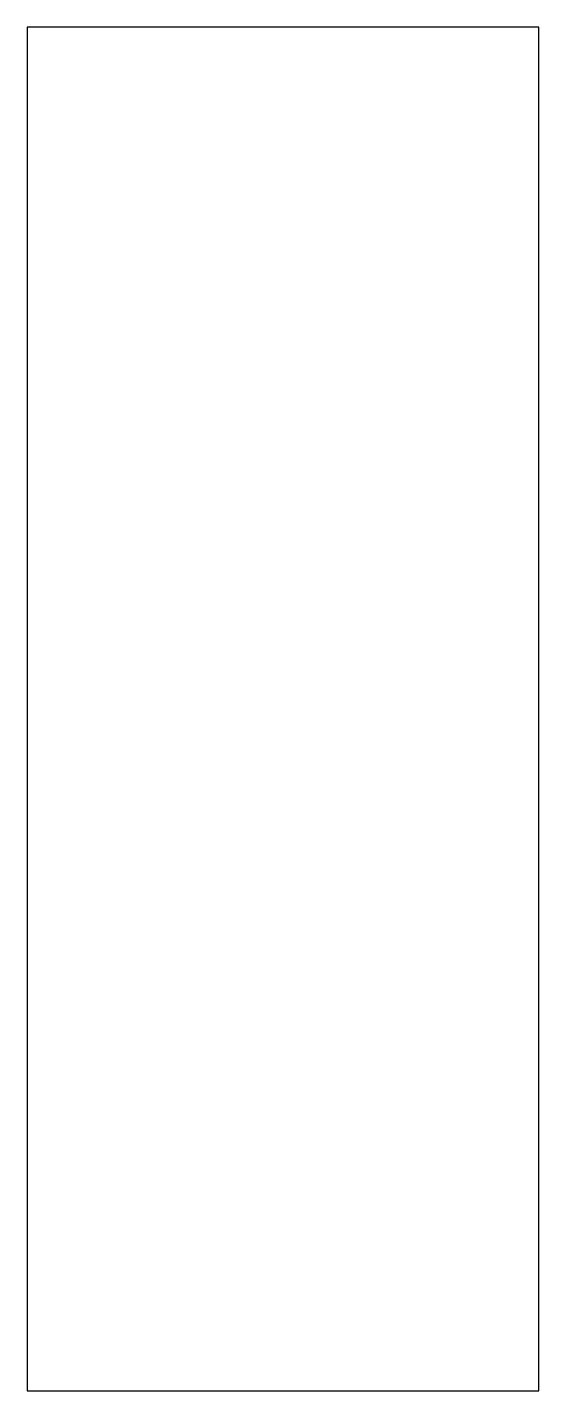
# Model space of a CAD drawing. Header units: millimetres. Extents: x 0 to 30, y 0 to 80.
import ezdxf

# ---------------------------------------------------------------- set-up
doc = ezdxf.new("R2010")
doc.units = ezdxf.units.MM
doc.layers.add('Power Board', color=7, linetype='Continuous')

msp = doc.modelspace()

# ---------------------------------------------------------------- linework, layer by layer
at = {"layer": 'Power Board'}
msp.add_lwpolyline([(0, 0), (30, 0), (30, 79.986), (0, 79.986)], close=True, dxfattribs=at)

doc.saveas('drawing.dxf')
